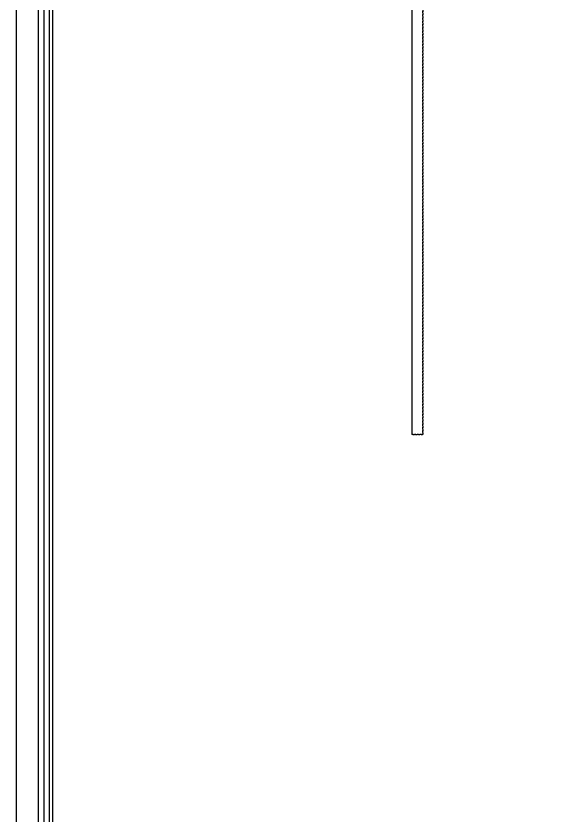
# Model space of a CAD drawing. Header units: inches. Extents: x 4821 to 127877, y 58012 to 433683.
# Drawn here: x 16087 to 31061, y 211859 to 233454 of the extents above; entities that cross this region are included whole.
import ezdxf

# ---------------------------------------------------------------- set-up
doc = ezdxf.new("R2010")
doc.units = ezdxf.units.IN
doc.header["$MEASUREMENT"] = 0
doc.linetypes.add('DLINE', pattern=[0.55, 0.3, -0.25])
doc.layers.add('A-FLOR-OVHD', color=21, linetype='DLINE')
doc.layers.add('ELECTRICAL', color=4, linetype='Continuous')

# ---------------------------------------------------------------- blocks, each defined once
blk = doc.blocks.new('BANDA-MOATAZ')
at = {"color": 10}
blk.add_lwpolyline([(0, 0), (0, 40500), (-57155, 40500), (-57155, 0)], close=True, dxfattribs=at)
at = {"const_width": 17.5}
for points in [[(-350, 350), (-350, 40150), (-56805, 40150), (-56805, 350)], [(-525, 5112), (-525, 39975), (-56630, 39975), (-56630, 5112)]]:
    blk.add_lwpolyline(points, close=True, dxfattribs=at)
at = {"color": 131}
blk.add_lwpolyline([(-438, 438), (-438, 40062), (-56718, 40062), (-56718, 438)], close=True, dxfattribs=at)
at = {"layer": 'ELECTRICAL', "color": 131}
blk.add_lwpolyline([(-575, 5162), (-575, 39925), (-56580, 39925), (-56580, 5162)], close=True, dxfattribs=at)

msp = doc.modelspace()

# ---------------------------------------------------------------- linework, layer by layer
at = {"layer": 'A-FLOR-OVHD', "ltscale": 0.4, "elevation": 0}
for points in [[(26766.9, 222160), (27066.9, 222160), (27066.9, 238509.2), (26766.9, 238509.2)], [(26770.3, 222163), (27070.3, 222163), (27070.3, 238512.2), (26770.3, 238512.2)]]:
    msp.add_lwpolyline(points, close=True, dxfattribs=at)

# ---------------------------------------------------------------- block references
at = {"xscale": 1.71371471104194, "yscale": 1.71371471104194, "zscale": 1.71371471104194}
for p in [(114034.4, 185640.3), (114037.8, 185643.3)]:
    msp.add_blockref('BANDA-MOATAZ', p, dxfattribs=at)

doc.saveas('drawing.dxf')
